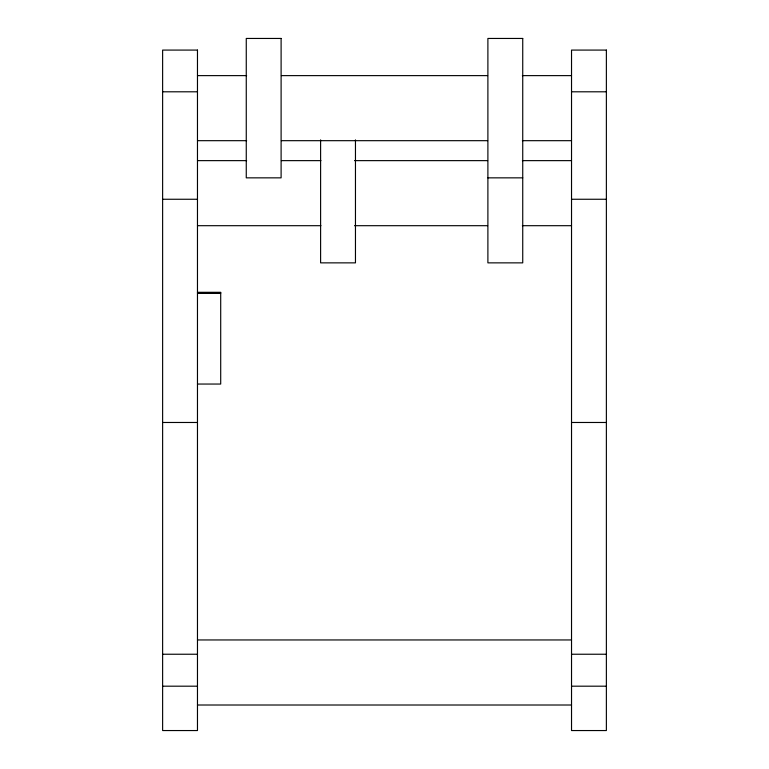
<?xml version="1.0" encoding="UTF-8"?>
<svg xmlns="http://www.w3.org/2000/svg" width="769" height="769" viewBox="0 0 769 769"><rect width="100%" height="100%" fill="white"/><g stroke="black" fill="none" stroke-linecap="round" stroke-linejoin="round"><path stroke-width="1.15" d="M197.47 75.622L246.628 75.622M281.396 75.622L487.604 75.622M522.372 75.622L571.53 75.622M162.624 91.799L197.47 91.799M571.53 91.799L606.376 91.799M197.47 140.679L246.628 140.679M281.396 140.679L487.604 140.679M522.372 140.679L571.53 140.679M197.47 160.634L246.628 160.634M281.396 160.634L320.961 160.634M354.528 160.634L487.604 160.634M522.372 160.634L571.53 160.634M487.892 177.85L522.737 177.85M162.624 199.258L197.47 199.258M571.53 199.258L606.376 199.258M197.47 225.692L320.961 225.692M354.528 225.692L487.604 225.692M522.372 225.692L571.53 225.692M197.47 292.307L220.703 292.307L220.703 384.048L197.47 384.048M197.47 292.681L220.703 292.681M197.47 293.297L220.703 293.297M162.624 422.479L197.47 422.479M571.53 422.479L606.376 422.479M197.47 639.952L571.53 639.952M162.624 654.236L197.47 654.236M571.53 654.236L606.376 654.236M162.624 686.188L197.47 686.188M571.53 686.188L606.376 686.188M197.47 705.01L571.53 705.01M355.461 139.871L355.461 262.863L320.606 262.863L320.606 139.871M281.108 38.45L246.263 38.45L246.263 177.85L281.108 177.85L281.108 38.45M522.737 38.45L487.892 38.45L487.892 262.863L522.737 262.863L522.737 38.45M197.47 50.081L162.624 50.081L162.624 730.55L197.47 730.55L197.47 50.081M606.376 50.081L571.53 50.081L571.53 730.55L606.376 730.55L606.376 50.081"/></g></svg>
